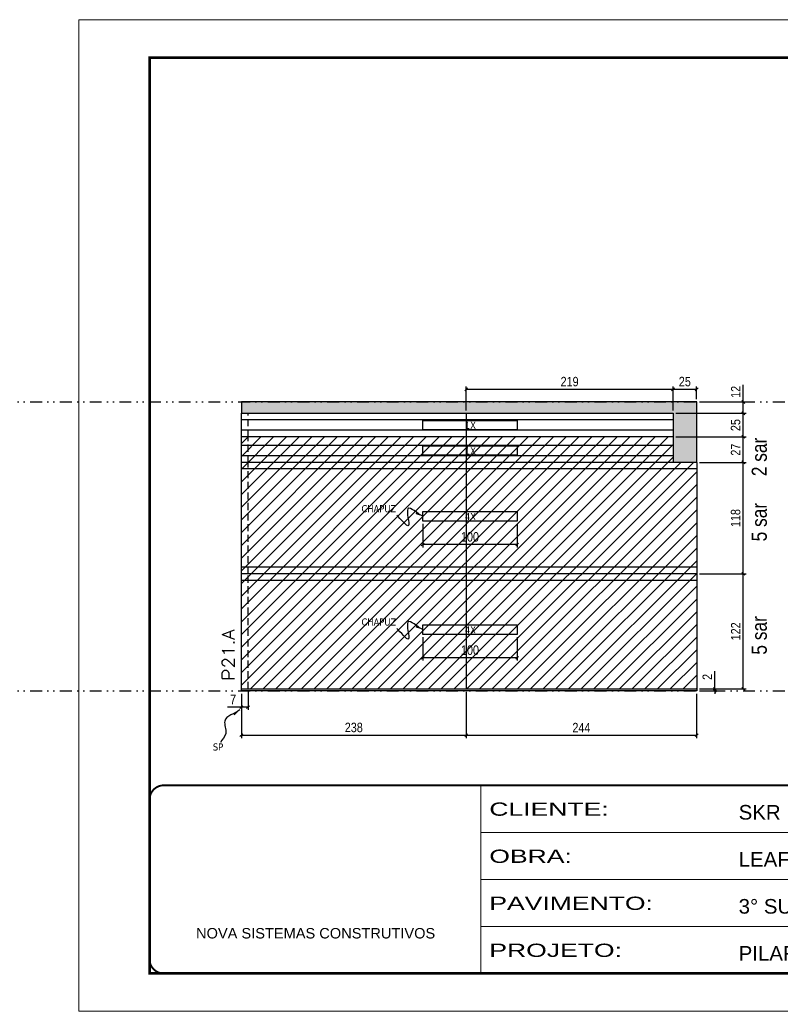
# Model space of a CAD drawing. Header units: millimetres. Extents: x 13777 to 27878, y -21631 to 6985.
# Drawn here: x 15936 to 16743, y -4402 to -3352 of the extents above; entities that cross this region are included whole.
import ezdxf

# ---------------------------------------------------------------- set-up
doc = ezdxf.new("R2010")
doc.units = ezdxf.units.MM
for name, pattern in [('CONTINUO', [0]), ('DASHED', [0.75, 0.5, -0.25]), ('DIVIDE2', [0.625, 0.25, -0.125, 0, -0.125, 0, -0.125]), ('HIDDEN', [0.375, 0.25, -0.125])]:
    doc.linetypes.add(name, pattern=pattern)
for name, color, linetype in [('COTA', 241, 'Continuous'), ('NOMENCLATURA', 7, 'Continuous'), ('Nível', 160, 'Continuous'), ('Painéis', 200, 'Continuous'), ('SARR_2.2x10', 60, 'Continuous'), ('SARR_2.2x7', 40, 'Continuous'), ('Sarrafo de Pressão', 42, 'HIDDEN'), ('texto', 7, 'Continuous')]:
    doc.layers.add(name, color=color, linetype=linetype)
for name, color, linetype, lineweight in [('Folhas', 255, 'Continuous', 9), ('Hachura', 251, 'Continuous', 9), ('SARRAFO DE PRESSAO', 251, 'DASHED', 9), ('Texto Seção', 7, 'Continuous', 15)]:
    doc.layers.add(name, color=color, linetype=linetype, lineweight=lineweight)
doc.styles.add('ARIAL', font='arial.ttf')
doc.styles.add('ARIAL_NARROW', font='ARIALN.TTF', dxfattribs={"height": 0.2})
doc.styles.add('COTA TECNICA', font='techl___.ttf', dxfattribs={"height": 10})
doc.styles.add('COTA TECNICA-50', font='techl___.ttf', dxfattribs={"height": 10})
doc.styles.add('REGUA-120', font='ROMANS.shx', dxfattribs={"height": 15})
doc.styles.get("Standard").update_dxf_attribs({"font": 'arial.ttf'})
doc.styles.add('Tecnologia', font='')
doc.styles.get('Tecnologia').set_extended_font_data('Forgotten Futurist')
doc.dimstyles.new('COTA PAINEL-50', dxfattribs={"dimtxt": 10, "dimasz": 3, "dimexe": 3, "dimexo": 3, "dimgap": 3, "dimtad": 1, "dimdec": 1, "dimzin": 12, "dimdsep": 46, "dimtxsty": 'COTA TECNICA-50', "dimblk1": 'OBLIQUE', "dimblk2": 'OBLIQUE', "dimsah": 1, "dimcen": 0.9, "dimclrd": 4, "dimclre": 4, "dimclrt": 240, "dimadec": 1, "dimazin": 3, "dimtfac": 1, "dimtdec": 1, "dimtmove": 0, "dimatfit": 3, "dimfxl": 1, "dimtolj": 1, "dimtzin": 12, "dimarcsym": 0})
doc.dimstyles.new('PAINEL', dxfattribs={"dimtxt": 10, "dimasz": 3, "dimexe": 3, "dimexo": 3, "dimgap": 3, "dimtad": 1, "dimdec": 1, "dimzin": 12, "dimdsep": 46, "dimtxsty": 'COTA TECNICA', "dimblk1": 'OBLIQUE', "dimblk2": 'OBLIQUE', "dimsah": 1, "dimcen": 0.9, "dimclrd": 4, "dimclre": 4, "dimclrt": 240, "dimadec": 1, "dimazin": 3, "dimtfac": 1, "dimtdec": 1, "dimtmove": 0, "dimatfit": 3, "dimfxl": 1, "dimtolj": 1, "dimtzin": 12, "dimarcsym": 0})
doc.dimstyles.get("Standard").update_dxf_attribs({"dimtxt": 0.18, "dimasz": 0.18, "dimexe": 0.18, "dimexo": 0.0625, "dimgap": 0.09, "dimtad": 0, "dimtih": 1, "dimtoh": 1, "dimdec": 4, "dimzin": 0, "dimdsep": 46, "dimtxsty": 'Standard', "dimcen": 0.09, "dimadec": 0, "dimazin": 0, "dimtfac": 1, "dimtdec": 4, "dimtofl": 0, "dimtmove": 0, "dimatfit": 3, "dimfxl": 1, "dimtolj": 1, "dimtzin": 0, "dimarcsym": 0})

# ---------------------------------------------------------------- blocks, each defined once
blk = doc.blocks.new('9999999999')
at = {"color": 30, "linetype": 'CONTINUO'}
for p, q in [((98564.6, 34230.2), (98564.6, 34429.4)), ((98564.6, 34379.6), (99584, 34379.6)), ((98564.6, 34329.8), (99488, 34329.8)), ((99584, 34329.8), (99488, 34329.8)), ((99488, 34329.8), (99488, 34230.2)), ((98564.6, 34280), (99488, 34280))]:
    blk.add_line(p, q, dxfattribs=at)
at = {"color": 30, "linetype": 'CONTINUO', "const_width": 2}
blk.add_lwpolyline([(99584, 34230.2), (99584, 34414.4, 0.414214), (99569, 34429.4), (98229, 34429.4, 0.414214), (98214, 34414.4), (98214, 34245.2, 0.414214), (98229, 34230.2), (99584, 34230.2)], format="xyb", dxfattribs=at)
at = {"layer": 'Folhas'}
blk.add_lwpolyline([(98139, 34190.2), (99624, 34190.2), (99624, 35240.2), (98139, 35240.2)], close=True, dxfattribs=at)
at = {"layer": 'Folhas', "color": 30, "const_width": 3}
blk.add_lwpolyline([(98214, 34230.2), (99584, 34230.2), (99584, 35200.2), (98214, 35200.2)], close=True, dxfattribs=at)
at = {"color": 7, "linetype": 'Continuous', "ltscale": 5, "style": 'ARIAL'}
for s, height, p in [('SKR', 15.48, (98837.7, 34393.1)), ('LEAF LOEFGREN', 15.483, (98837.7, 34343.3)), ('3° SUBSOLO', 15.48, (98837.7, 34293.5)), ('NOVA SISTEMAS CONSTRUTIVOS', 11.059, (98263.2, 34267.2)), ('PILARES', 15.48, (98837.7, 34243.7))]:
    blk.add_text(s, height=height, dxfattribs=at).set_placement(p)
at = {"layer": 'Folhas', "color": 7, "style": 'Tecnologia', "width": 1.5}
for s, p in [('CLIENTE:', (98573.7, 34397.2)), ('OBRA:', (98573.7, 34347.3)), ('PAVIMENTO:', (98573.7, 34297.5)), ('PROJETO:', (98573.7, 34247.7))]:
    blk.add_text(s, height=14, dxfattribs=at).set_placement(p)
blk = doc.blocks.new('_Oblique')
at = {"color": 0, "linetype": 'ByBlock', "lineweight": -2}
blk.add_line((-0.5, -0.5), (0.5, 0.5), dxfattribs=at)
blk = doc.blocks.new('*D1827')
at = {"layer": 'COTA', "color": 4, "lineweight": -2, "transparency": 16777216}
for p, q in [((16170.7, -4066.2), (16170.7, -4083.4)), ((16177.7, -4064.2), (16177.7, -4083.4)), ((16170.7, -4080.4), (16156, -4080.4)), ((16177.7, -4080.4), (16170.7, -4080.4))]:
    blk.add_line(p, q, dxfattribs=at)
at = {"layer": 'Defpoints', "color": 0, "transparency": 16777216}
for p in [(16170.7, -4063.2), (16177.7, -4061.2), (16170.7, -4080.4)]:
    blk.add_point(p, dxfattribs=at)
at = {"layer": 'COTA', "color": 4, "lineweight": -2, "transparency": 16777216, "xscale": 3, "yscale": 3, "zscale": 3, "rotation": 180}
blk.add_blockref('_Oblique', (16170.7, -4080.4), dxfattribs=at)
at = {"layer": 'COTA', "color": 4, "lineweight": -2, "transparency": 16777216, "xscale": 3, "yscale": 3, "zscale": 3}
blk.add_blockref('_Oblique', (16177.7, -4080.4), dxfattribs=at)
at = {"layer": 'COTA', "color": 240, "transparency": 16777216, "insert": (16161.9, -4072.3), "char_height": 10, "attachment_point": 5, "style": 'COTA TECNICA-50'}
blk.add_mtext('\\A1;7', dxfattribs=at)
blk = doc.blocks.new('*D1828')
at = {"layer": 'COTA', "color": 4, "lineweight": -2, "transparency": 16777216}
for p, q in [((16672, -4061.2), (16672, -4042.4)), ((16655.7, -4061.2), (16675, -4061.2)), ((16655.7, -4063.2), (16675, -4063.2)), ((16672, -4063.2), (16672, -4061.2)), ((16672, -4063.2), (16672, -4066.2))]:
    blk.add_line(p, q, dxfattribs=at)
at = {"layer": 'Defpoints', "color": 0, "transparency": 16777216}
for p in [(16652.7, -4061.2), (16652.7, -4063.2), (16672, -4063.2)]:
    blk.add_point(p, dxfattribs=at)
at = {"layer": 'COTA', "color": 4, "lineweight": -2, "transparency": 16777216, "xscale": 3, "yscale": 3, "zscale": 3}
for p, rotation in [((16672, -4061.2), 270), ((16672, -4063.2), 90)]:
    blk.add_blockref('_Oblique', p, dxfattribs=dict(at, rotation=rotation))
at = {"layer": 'COTA', "color": 240, "transparency": 16777216, "insert": (16664, -4048.4), "char_height": 10, "attachment_point": 5, "rotation": 90, "style": 'COTA TECNICA-50'}
blk.add_mtext('\\A1;2', dxfattribs=at)
blk = doc.blocks.new('*D1829')
at = {"layer": 'COTA', "color": 4, "lineweight": -2, "transparency": 16777216}
for p, q in [((16655.7, -3821.2), (16705.1, -3821.2)), ((16702.1, -3939.2), (16702.1, -3821.2)), ((16655.7, -3939.2), (16705.1, -3939.2))]:
    blk.add_line(p, q, dxfattribs=at)
at = {"layer": 'Defpoints', "color": 0, "transparency": 16777216}
for p in [(16652.7, -3821.2), (16702.1, -3821.2), (16652.7, -3939.2)]:
    blk.add_point(p, dxfattribs=at)
at = {"layer": 'COTA', "color": 4, "lineweight": -2, "transparency": 16777216, "xscale": 3, "yscale": 3, "zscale": 3}
for p, rotation in [((16702.1, -3821.2), 90), ((16702.1, -3939.2), 270)]:
    blk.add_blockref('_Oblique', p, dxfattribs=dict(at, rotation=rotation))
at = {"layer": 'COTA', "color": 240, "transparency": 16777216, "insert": (16694, -3880.2), "char_height": 10, "attachment_point": 5, "rotation": 90, "style": 'COTA TECNICA-50'}
blk.add_mtext('\\A1;118', dxfattribs=at)
blk = doc.blocks.new('*D1833')
at = {"layer": 'COTA', "color": 4, "lineweight": -2, "transparency": 16777216}
for p, q in [((16655.7, -3939.2), (16705.1, -3939.2)), ((16702.1, -4061.2), (16702.1, -3939.2)), ((16655.7, -4061.2), (16705.1, -4061.2))]:
    blk.add_line(p, q, dxfattribs=at)
at = {"layer": 'Defpoints', "color": 0, "transparency": 16777216}
for p in [(16652.7, -3939.2), (16702.1, -3939.2), (16652.7, -4061.2)]:
    blk.add_point(p, dxfattribs=at)
at = {"layer": 'COTA', "color": 4, "lineweight": -2, "transparency": 16777216, "xscale": 3, "yscale": 3, "zscale": 3}
for p, rotation in [((16702.1, -3939.2), 90), ((16702.1, -4061.2), 270)]:
    blk.add_blockref('_Oblique', p, dxfattribs=dict(at, rotation=rotation))
at = {"layer": 'COTA', "color": 240, "transparency": 16777216, "insert": (16694.1, -4000.2), "char_height": 10, "attachment_point": 5, "rotation": 90, "style": 'COTA TECNICA'}
blk.add_mtext('\\A1;122', dxfattribs=at)
blk = doc.blocks.new('*D1834')
at = {"layer": 'COTA', "color": 4, "linetype": 'ByBlock', "lineweight": -2, "transparency": 16777216}
for p, q in [((16362.7, -4006.3), (16362.7, -4031.2)), ((16462.7, -4006.3), (16462.7, -4031.2)), ((16462.7, -4028.2), (16362.7, -4028.2))]:
    blk.add_line(p, q, dxfattribs=at)
at = {"layer": 'Defpoints', "color": 0, "linetype": 'ByBlock', "transparency": 16777216}
for p in [(16362.7, -4003.3), (16462.7, -4003.3), (16362.7, -4028.2)]:
    blk.add_point(p, dxfattribs=at)
at = {"layer": 'COTA', "color": 4, "linetype": 'ByBlock', "lineweight": -2, "transparency": 16777216, "xscale": 3, "yscale": 3, "zscale": 3, "rotation": 180}
blk.add_blockref('_Oblique', (16362.7, -4028.2), dxfattribs=at)
at = {"layer": 'COTA', "color": 4, "linetype": 'ByBlock', "lineweight": -2, "transparency": 16777216, "xscale": 3, "yscale": 3, "zscale": 3}
blk.add_blockref('_Oblique', (16462.7, -4028.2), dxfattribs=at)
at = {"layer": 'COTA', "color": 240, "linetype": 'ByBlock', "transparency": 16777216, "insert": (16412.7, -4020.1), "char_height": 10, "attachment_point": 5, "style": 'COTA TECNICA'}
blk.add_mtext('\\A1;100', dxfattribs=at)
blk = doc.blocks.new('*D1835')
at = {"layer": 'COTA', "color": 4, "linetype": 'ByBlock', "lineweight": -2, "transparency": 16777216}
for p, q in [((16362.7, -3886.3), (16362.7, -3911.2)), ((16462.7, -3886.3), (16462.7, -3911.2)), ((16462.7, -3908.2), (16362.7, -3908.2))]:
    blk.add_line(p, q, dxfattribs=at)
at = {"layer": 'Defpoints', "color": 0, "linetype": 'ByBlock', "transparency": 16777216}
for p in [(16362.7, -3883.3), (16462.7, -3883.3), (16362.7, -3908.2)]:
    blk.add_point(p, dxfattribs=at)
at = {"layer": 'COTA', "color": 4, "linetype": 'ByBlock', "lineweight": -2, "transparency": 16777216, "xscale": 3, "yscale": 3, "zscale": 3, "rotation": 180}
blk.add_blockref('_Oblique', (16362.7, -3908.2), dxfattribs=at)
at = {"layer": 'COTA', "color": 4, "linetype": 'ByBlock', "lineweight": -2, "transparency": 16777216, "xscale": 3, "yscale": 3, "zscale": 3}
blk.add_blockref('_Oblique', (16462.7, -3908.2), dxfattribs=at)
at = {"layer": 'COTA', "color": 240, "linetype": 'ByBlock', "transparency": 16777216, "insert": (16412.7, -3900.1), "char_height": 10, "attachment_point": 5, "style": 'COTA TECNICA'}
blk.add_mtext('\\A1;100', dxfattribs=at)
blk = doc.blocks.new('*D1836')
at = {"layer": 'COTA', "color": 4, "lineweight": -2, "transparency": 16777216}
for p, q in [((16170.7, -4066.2), (16170.7, -4113.2)), ((16408.7, -4064.2), (16408.7, -4113.2)), ((16170.7, -4110.2), (16408.7, -4110.2))]:
    blk.add_line(p, q, dxfattribs=at)
at = {"layer": 'Defpoints', "color": 0, "transparency": 16777216}
for p in [(16170.7, -4063.2), (16408.7, -4061.2), (16408.7, -4110.2)]:
    blk.add_point(p, dxfattribs=at)
at = {"layer": 'COTA', "color": 4, "lineweight": -2, "transparency": 16777216, "xscale": 3, "yscale": 3, "zscale": 3, "rotation": 180}
blk.add_blockref('_Oblique', (16170.7, -4110.2), dxfattribs=at)
at = {"layer": 'COTA', "color": 4, "lineweight": -2, "transparency": 16777216, "xscale": 3, "yscale": 3, "zscale": 3}
blk.add_blockref('_Oblique', (16408.7, -4110.2), dxfattribs=at)
at = {"layer": 'COTA', "color": 240, "transparency": 16777216, "insert": (16289.7, -4102), "char_height": 10, "attachment_point": 5, "style": 'COTA TECNICA'}
blk.add_mtext('\\A1;238', dxfattribs=at)
blk = doc.blocks.new('*D1837')
at = {"layer": 'COTA', "color": 4, "lineweight": -2, "transparency": 16777216}
for p, q in [((16408.7, -4064.2), (16408.7, -4113.2)), ((16652.7, -4066.2), (16652.7, -4113.2)), ((16408.7, -4110.2), (16652.7, -4110.2))]:
    blk.add_line(p, q, dxfattribs=at)
at = {"layer": 'Defpoints', "color": 0, "transparency": 16777216}
for p in [(16408.7, -4061.2), (16652.7, -4063.2), (16652.7, -4110.2)]:
    blk.add_point(p, dxfattribs=at)
at = {"layer": 'COTA', "color": 4, "lineweight": -2, "transparency": 16777216, "xscale": 3, "yscale": 3, "zscale": 3, "rotation": 180}
blk.add_blockref('_Oblique', (16408.7, -4110.2), dxfattribs=at)
at = {"layer": 'COTA', "color": 4, "lineweight": -2, "transparency": 16777216, "xscale": 3, "yscale": 3, "zscale": 3}
blk.add_blockref('_Oblique', (16652.7, -4110.2), dxfattribs=at)
at = {"layer": 'COTA', "color": 240, "transparency": 16777216, "insert": (16530.7, -4102.1), "char_height": 10, "attachment_point": 5, "style": 'COTA TECNICA'}
blk.add_mtext('\\A1;244', dxfattribs=at)
blk = doc.blocks.new('*D1877')
at = {"layer": 'COTA', "color": 4, "lineweight": -2, "transparency": 16777216}
for p, q in [((16630.7, -3794.2), (16705.1, -3794.2)), ((16702.1, -3821.2), (16702.1, -3794.2)), ((16655.7, -3821.2), (16705.1, -3821.2))]:
    blk.add_line(p, q, dxfattribs=at)
at = {"layer": 'Defpoints', "color": 0, "transparency": 16777216}
for p in [(16627.7, -3794.2), (16702.1, -3794.2), (16652.7, -3821.2)]:
    blk.add_point(p, dxfattribs=at)
at = {"layer": 'COTA', "color": 4, "lineweight": -2, "transparency": 16777216, "xscale": 3, "yscale": 3, "zscale": 3}
for p, rotation in [((16702.1, -3794.2), 90), ((16702.1, -3821.2), 270)]:
    blk.add_blockref('_Oblique', p, dxfattribs=dict(at, rotation=rotation))
at = {"layer": 'COTA', "color": 240, "transparency": 16777216, "insert": (16694, -3807.7), "char_height": 10, "attachment_point": 5, "rotation": 90, "style": 'COTA TECNICA'}
blk.add_mtext('\\A1;27', dxfattribs=at)
blk = doc.blocks.new('*D1878')
at = {"layer": 'COTA', "color": 4, "lineweight": -2, "transparency": 16777216}
for p, q in [((16630.7, -3769.2), (16705.1, -3769.2)), ((16702.1, -3794.2), (16702.1, -3769.2)), ((16630.7, -3794.2), (16705.1, -3794.2))]:
    blk.add_line(p, q, dxfattribs=at)
at = {"layer": 'Defpoints', "color": 0, "transparency": 16777216}
for p in [(16627.7, -3769.2), (16702.1, -3769.2), (16627.7, -3794.2)]:
    blk.add_point(p, dxfattribs=at)
at = {"layer": 'COTA', "color": 4, "lineweight": -2, "transparency": 16777216, "xscale": 3, "yscale": 3, "zscale": 3}
for p, rotation in [((16702.1, -3769.2), 90), ((16702.1, -3794.2), 270)]:
    blk.add_blockref('_Oblique', p, dxfattribs=dict(at, rotation=rotation))
at = {"layer": 'COTA', "color": 240, "transparency": 16777216, "insert": (16694, -3781.7), "char_height": 10, "attachment_point": 5, "rotation": 90, "style": 'COTA TECNICA'}
blk.add_mtext('\\A1;25', dxfattribs=at)
blk = doc.blocks.new('*D1879')
at = {"layer": 'COTA', "color": 4, "lineweight": -2, "transparency": 16777216}
for p, q in [((16702.1, -3757.2), (16702.1, -3738.9)), ((16655.7, -3757.2), (16705.1, -3757.2)), ((16702.1, -3769.2), (16702.1, -3757.2)), ((16630.7, -3769.2), (16705.1, -3769.2))]:
    blk.add_line(p, q, dxfattribs=at)
at = {"layer": 'Defpoints', "color": 0, "transparency": 16777216}
for p in [(16652.7, -3757.2), (16702.1, -3757.2), (16627.7, -3769.2)]:
    blk.add_point(p, dxfattribs=at)
at = {"layer": 'COTA', "color": 4, "lineweight": -2, "transparency": 16777216, "xscale": 3, "yscale": 3, "zscale": 3}
for p, rotation in [((16702.1, -3757.2), 90), ((16702.1, -3769.2), 270)]:
    blk.add_blockref('_Oblique', p, dxfattribs=dict(at, rotation=rotation))
at = {"layer": 'COTA', "color": 240, "transparency": 16777216, "insert": (16694.1, -3746.5), "char_height": 10, "attachment_point": 5, "rotation": 90, "style": 'COTA TECNICA'}
blk.add_mtext('\\A1;12', dxfattribs=at)
blk = doc.blocks.new('*D1880')
at = {"layer": 'COTA', "color": 4, "lineweight": -2, "transparency": 16777216}
for p, q in [((16408.7, -3766.2), (16408.7, -3740.8)), ((16408.7, -3743.8), (16627.7, -3743.8)), ((16627.7, -3766.2), (16627.7, -3740.8))]:
    blk.add_line(p, q, dxfattribs=at)
at = {"layer": 'Defpoints', "color": 0, "transparency": 16777216}
for p in [(16627.7, -3743.8), (16408.7, -3769.2), (16627.7, -3769.2)]:
    blk.add_point(p, dxfattribs=at)
at = {"layer": 'COTA', "color": 4, "lineweight": -2, "transparency": 16777216, "xscale": 3, "yscale": 3, "zscale": 3, "rotation": 180}
blk.add_blockref('_Oblique', (16408.7, -3743.8), dxfattribs=at)
at = {"layer": 'COTA', "color": 4, "lineweight": -2, "transparency": 16777216, "xscale": 3, "yscale": 3, "zscale": 3}
blk.add_blockref('_Oblique', (16627.7, -3743.8), dxfattribs=at)
at = {"layer": 'COTA', "color": 240, "transparency": 16777216, "insert": (16518.2, -3735.7), "char_height": 10, "attachment_point": 5, "style": 'COTA TECNICA'}
blk.add_mtext('\\A1;219', dxfattribs=at)
blk = doc.blocks.new('*D1881')
at = {"layer": 'COTA', "color": 4, "lineweight": -2, "transparency": 16777216}
for p, q in [((16627.7, -3766.2), (16627.7, -3740.8)), ((16627.7, -3743.8), (16652.7, -3743.8)), ((16652.7, -3754.2), (16652.7, -3740.8))]:
    blk.add_line(p, q, dxfattribs=at)
at = {"layer": 'Defpoints', "color": 0, "transparency": 16777216}
for p in [(16652.7, -3743.8), (16652.7, -3757.2), (16627.7, -3769.2)]:
    blk.add_point(p, dxfattribs=at)
at = {"layer": 'COTA', "color": 4, "lineweight": -2, "transparency": 16777216, "xscale": 3, "yscale": 3, "zscale": 3, "rotation": 180}
blk.add_blockref('_Oblique', (16627.7, -3743.8), dxfattribs=at)
at = {"layer": 'COTA', "color": 4, "lineweight": -2, "transparency": 16777216, "xscale": 3, "yscale": 3, "zscale": 3}
blk.add_blockref('_Oblique', (16652.7, -3743.8), dxfattribs=at)
at = {"layer": 'COTA', "color": 240, "transparency": 16777216, "insert": (16640.2, -3735.7), "char_height": 10, "attachment_point": 5, "style": 'COTA TECNICA'}
blk.add_mtext('\\A1;25', dxfattribs=at)

msp = doc.modelspace()

# ---------------------------------------------------------------- hatches: boundary and pattern name
at = {"layer": 'COTA'}
h = msp.add_hatch(dxfattribs=at)
h.set_pattern_fill('AR-CONC', color=256, scale=0.03)
h.set_pattern_definition([(50, (1585, 0), (5.4655401, -0.4781726), [0.5715, -6.2865]), (355, (1585, 0), (-1.0573026, 5.7317054), [0.4572, -5.0292175]), (100.451445, (1585.4555, -0.04), (4.4082374, 5.2535326), [0.4857003, -5.3427073]), (46.1842, (1585, 1.524), (8.1323712, -1.2612698), [0.85725, -9.42975]), (96.63556, (1585.678, 1.419), (7.122124, 7.4227837), [0.7285507, -8.0140682]), (351.18415, (1585, 1.524), (7.122124, 7.4227837), [0.685799, -7.543792]), (21, (1585.762, 1.143), (4.5484317, -3.067956), [0.5715, -6.2865]), (326, (1585.762, 1.143), (1.8540609, 5.525639), [0.4572, -5.0292]), (71.451445, (1586.141, 0.8873), (6.4024926, 2.457683), [0.4857003, -5.3426981]), (37.5, (1585, 0), (0.0926581, 2.53665117), [0, -4.96824, 0, -5.1054, 0, -5.04825]), (7.5, (1585, 0), (2.00458988, 3.00541724), [0, -2.91084, 0, -4.85394, 0, -1.92405]), (327.5, (1583.3007, 0), (4.06771786, -0.17186232), [0, -1.905, 0, -5.9436, 0, -7.8867]), (317.5, (1582.5387, 0), (4.44387544, 0.7627947), [0, -2.4765, 0, -3.94716, 0, -5.6007])])
h.paths.add_polyline_path([(16627.75, -3821.17), (16652.75, -3821.17), (16652.75, -3757.17), (16170.75, -3757.17), (16170.75, -3769.17), (16627.75, -3769.17)])
at = {"layer": 'Hachura', "linetype": 'ByBlock'}
h = msp.add_hatch(dxfattribs=at)
h.set_pattern_fill('ANSI31', color=256, scale=3)
h.set_pattern_definition([(45, (1585, 0), (-6.735192, 6.735192), [])])
h.paths.add_polyline_path([(16170.75, -3794.17), (16170.75, -3821.17), (16408.75, -3821.17), (16408.75, -3794.17)])
h.paths.add_polyline_path([(16408.75, -3794.17), (16408.75, -3821.17), (16627.75, -3821.17), (16627.75, -3794.17)])
h.paths.add_polyline_path([(16652.75, -3939.17), (16652.75, -3821.17), (16408.75, -3821.17), (16408.75, -3939.17)])
h.paths.add_polyline_path([(16170.75, -3821.17), (16170.75, -3939.17), (16408.75, -3939.17), (16408.75, -3821.17)])
h.paths.add_polyline_path([(16170.75, -3939.17), (16170.75, -4061.17), (16408.75, -4061.17), (16408.75, -3939.17)])
h.paths.add_polyline_path([(16408.75, -3939.17), (16408.75, -4061.17), (16652.75, -4061.17), (16652.75, -3939.17)])
h.paths.add_polyline_path([(16841.49, -3939.17), (16841.49, -4061.17), (17051.49, -4061.17), (17051.49, -3939.17)])
h.paths.add_polyline_path([(17051.49, -3939.17), (17051.49, -3821.17), (16841.49, -3821.17), (16841.49, -3939.17)])
h.paths.add_polyline_path([(17033.49, -3821.17), (17033.49, -3757.17), (16841.49, -3757.17), (16841.49, -3821.17)])
h.paths.add_polyline_path([(17261.49, -3821.17), (17261.49, -3769.17), (17060.49, -3769.17), (17060.49, -3821.17)])
h.paths.add_polyline_path([(17295.49, -3939.17), (17295.49, -3821.17), (17051.49, -3821.17), (17051.49, -3939.17)])
h.paths.add_polyline_path([(17295.49, -4061.17), (17295.49, -3939.17), (17051.49, -3939.17), (17051.49, -4061.17)])

# ---------------------------------------------------------------- linework, layer by layer
at = {"layer": 'COTA'}
for p, q in [((16652.75, -3757.17), (16170.75, -3757.17)), ((16170.75, -3757.17), (16170.75, -3769.17)), ((16652.75, -3821.17), (16652.75, -3757.17))]:
    msp.add_line(p, q, dxfattribs=at)
at = {"layer": 'Nível', "color": 4, "linetype": 'DIVIDE2', "ltscale": 50}
for p, q in [((13777.11, -3757.17), (21531.15, -3757.17)), ((13777.11, -4063.17), (21531.15, -4063.17))]:
    msp.add_line(p, q, dxfattribs=at)
at = {"layer": 'Painéis'}
for p, q in [((16170.75, -4061.17), (16170.75, -3769.17)), ((16170.75, -3769.17), (16627.75, -3769.17)), ((16408.75, -3769.17), (16408.75, -4061.17)), ((16627.75, -3769.17), (16627.75, -3821.17)), ((16627.75, -3794.17), (16170.75, -3794.17)), ((16652.75, -3821.17), (16170.75, -3821.17)), ((16652.75, -3821.17), (16652.75, -4061.17)), ((16652.75, -3939.17), (16170.75, -3939.17))]:
    msp.add_line(p, q, dxfattribs=at)
msp.add_lwpolyline([(16170.75, -4061.17), (16652.75, -4061.17), (16652.75, -4063.17), (16170.75, -4063.17)], close=True, dxfattribs=at)
at = {"layer": 'SARR_2.2x10'}
for points in [[(16362.75, -3776.67), (16462.75, -3776.67), (16462.75, -3786.67), (16362.75, -3786.67)], [(16362.75, -3803.68), (16462.75, -3803.68), (16462.75, -3813.68), (16362.75, -3813.68)], [(16362.75, -3873.32), (16462.75, -3873.32), (16462.75, -3883.32), (16362.75, -3883.32)], [(16362.75, -3993.32), (16462.75, -3993.32), (16462.75, -4003.32), (16362.75, -4003.32)]]:
    msp.add_lwpolyline(points, close=True, dxfattribs=at)
at = {"layer": 'SARR_2.2x7'}
for p, q in [((16408.75, -3776.17), (16170.75, -3776.17)), ((16627.75, -3776.17), (16408.75, -3776.17)), ((16408.75, -3787.17), (16170.75, -3787.17)), ((16627.75, -3787.17), (16408.75, -3787.17)), ((16408.75, -3803.17), (16170.75, -3803.17)), ((16627.75, -3803.17), (16408.75, -3803.17)), ((16408.75, -3814.17), (16170.75, -3814.17)), ((16627.75, -3814.17), (16408.75, -3814.17)), ((16408.75, -3828.17), (16170.75, -3828.17)), ((16652.75, -3828.17), (16408.75, -3828.17)), ((16408.75, -3932.17), (16170.75, -3932.17)), ((16652.75, -3932.17), (16408.75, -3932.17)), ((16408.75, -3946.17), (16170.75, -3946.17)), ((16652.75, -3946.17), (16408.75, -3946.17))]:
    msp.add_line(p, q, dxfattribs=at)
at = {"layer": 'Sarrafo de Pressão', "ltscale": 30}
for p, q in [((16177.75, -3794.17), (16177.75, -3769.17)), ((16177.75, -3821.17), (16177.75, -3794.17)), ((16177.75, -3939.17), (16177.75, -3821.17)), ((16177.75, -4061.17), (16177.75, -3939.17))]:
    msp.add_line(p, q, dxfattribs=at)

# ---------------------------------------------------------------- block references
at = {"layer": 'SARRAFO DE PRESSAO', "color": 6, "linetype": 'ByBlock'}
msp.add_blockref('9999999999', (-82140.51, -38592.65), dxfattribs=at)

# ---------------------------------------------------------------- texts
at = {"layer": 'NOMENCLATURA', "style": 'ARIAL_NARROW'}
for s, p in [('2 sar', (16726.99, -3835.82)), ('5 sar', (16726.99, -3904.84)), ('5 sar', (16726.99, -4024.84))]:
    msp.add_text(s, height=16, rotation=90, dxfattribs=at).set_placement(p)
at = {"layer": 'texto', "color": 0, "char_height": 7.5, "attachment_point": 5}
for s, insert in [('{\\fTahoma|b0|i0|c0|p34;\\C4;1X}', (16413.14, -3781.96)), ('{\\fTahoma|b0|i0|c0|p34;\\C4;1X}', (16413.14, -3808.98)), ('{\\fTahoma|b0|i0|c0|p34;\\C4;CHAPUZ}', (16316.2, -3870.31)), ('{\\fTahoma|b0|i0|c0|p34;\\C4;4X}', (16413.14, -3878.62)), ('{\\fTahoma|b0|i0|c0|p34;\\C4;CHAPUZ}', (16316.2, -3990.31)), ('{\\fTahoma|b0|i0|c0|p34;\\C4;4X}', (16413.14, -3998.62)), ('{\\fTahoma|b0|i0|c0|p34;\\C4;SP}', (16145.97, -4122.66))]:
    msp.add_mtext(s, dxfattribs=dict(at, insert=insert))
at = {"layer": 'Texto Seção', "style": 'REGUA-120', "width": 1.1}
msp.add_text('P21.A', height=13, rotation=90, dxfattribs=at).set_placement((16163.5, -4052.4))

# ---------------------------------------------------------------- dimensions: what is measured, and where the dimension line sits
at = {"layer": 'COTA'}
for base, p1, p2, picture, middle in [((16627.75, -3743.77), (16408.75, -3769.17), (16627.75, -3769.17), '*D1880', (16518.25, -3735.68)), ((16652.75, -3743.77), (16627.75, -3769.17), (16652.75, -3757.17), '*D1881', (16640.25, -3735.66)), ((16408.75, -4110.2), (16170.75, -4063.17), (16408.75, -4061.17), '*D1836', (16289.75, -4101.95))]:
    dim = msp.add_linear_dim(base=base, p1=p1, p2=p2, dimstyle='PAINEL', dxfattribs=at)
    dim.commit()
    dim.dimension.update_dxf_attribs({"geometry": picture, "text_midpoint": middle})
for base, p1, p2, angle, dimstyle, picture, middle in [((16702.12, -3757.17), (16627.75, -3769.17), (16652.75, -3757.17), 90, 'PAINEL', '*D1879', (16694.06, -3746.51)), ((16702.12, -3769.17), (16627.75, -3794.17), (16627.75, -3769.17), 90, 'PAINEL', '*D1878', (16694.01, -3781.67)), ((16702.12, -3794.17), (16652.75, -3821.17), (16627.75, -3794.17), 90, 'PAINEL', '*D1877', (16694.04, -3807.67)), ((16702.12, -3821.17), (16652.75, -3939.17), (16652.75, -3821.17), 90, 'COTA PAINEL-50', '*D1829', (16694.02, -3880.17)), ((16702.12, -3939.17), (16652.75, -4061.17), (16652.75, -3939.17), 90, 'PAINEL', '*D1833', (16694.06, -4000.17)), ((16170.75, -4080.41), (16177.75, -4061.17), (16170.75, -4063.17), 180, 'COTA PAINEL-50', '*D1827', (16161.88, -4072.33))]:
    dim = msp.add_linear_dim(base=base, p1=p1, p2=p2, angle=angle, dimstyle=dimstyle, dxfattribs=at)
    dim.commit()
    dim.dimension.update_dxf_attribs({"geometry": picture, "text_midpoint": middle})
at = {"layer": 'COTA', "linetype": 'ByBlock'}
for base, p1, p2, picture, middle in [((16362.75, -3908.25), (16462.75, -3883.32), (16362.75, -3883.32), '*D1835', (16412.75, -3900.15)), ((16362.75, -4028.25), (16462.75, -4003.32), (16362.75, -4003.32), '*D1834', (16412.75, -4020.15))]:
    dim = msp.add_linear_dim(base=base, p1=p1, p2=p2, dimstyle='PAINEL', dxfattribs=at)
    dim.commit()
    dim.dimension.update_dxf_attribs({"geometry": picture, "text_midpoint": middle})
at = {"layer": 'COTA'}
dim = msp.add_linear_dim(base=(16672.01, -4063.17), p1=(16652.75, -4061.17), p2=(16652.75, -4063.17), angle=90, dimstyle='COTA PAINEL-50', dxfattribs=at)
dim.commit()
dim.dimension.update_dxf_attribs({"geometry": '*D1828', "text_midpoint": (16672.01, -4048.42), "dimtype": 160})
dim = msp.add_linear_dim(base=(16652.75, -4110.2), p1=(16408.75, -4061.17), p2=(16652.75, -4063.17), dimstyle='PAINEL', override={"dimtmove": 1}, dxfattribs=at)
dim.commit()
dim.dimension.update_dxf_attribs({"geometry": '*D1837', "text_midpoint": (16530.75, -4102.12)})

# ---------------------------------------------------------------- leaders
at = {"layer": 'COTA', "path_type": 1}
for points in [[(16362.75, -3878.32), (16346.96, -3870.31), (16347.55, -3888.18), (16335.12, -3877.04)], [(16362.75, -3998.32), (16346.96, -3990.31), (16347.55, -4008.18), (16335.12, -3997.04)], [(16168.92, -4083.35), (16153.13, -4095.18), (16154.06, -4108.19), (16148.51, -4117.97)]]:
    msp.add_leader(points, dimstyle='Standard', override={"dimasz": 8}, dxfattribs=at)

doc.saveas('drawing.dxf')
